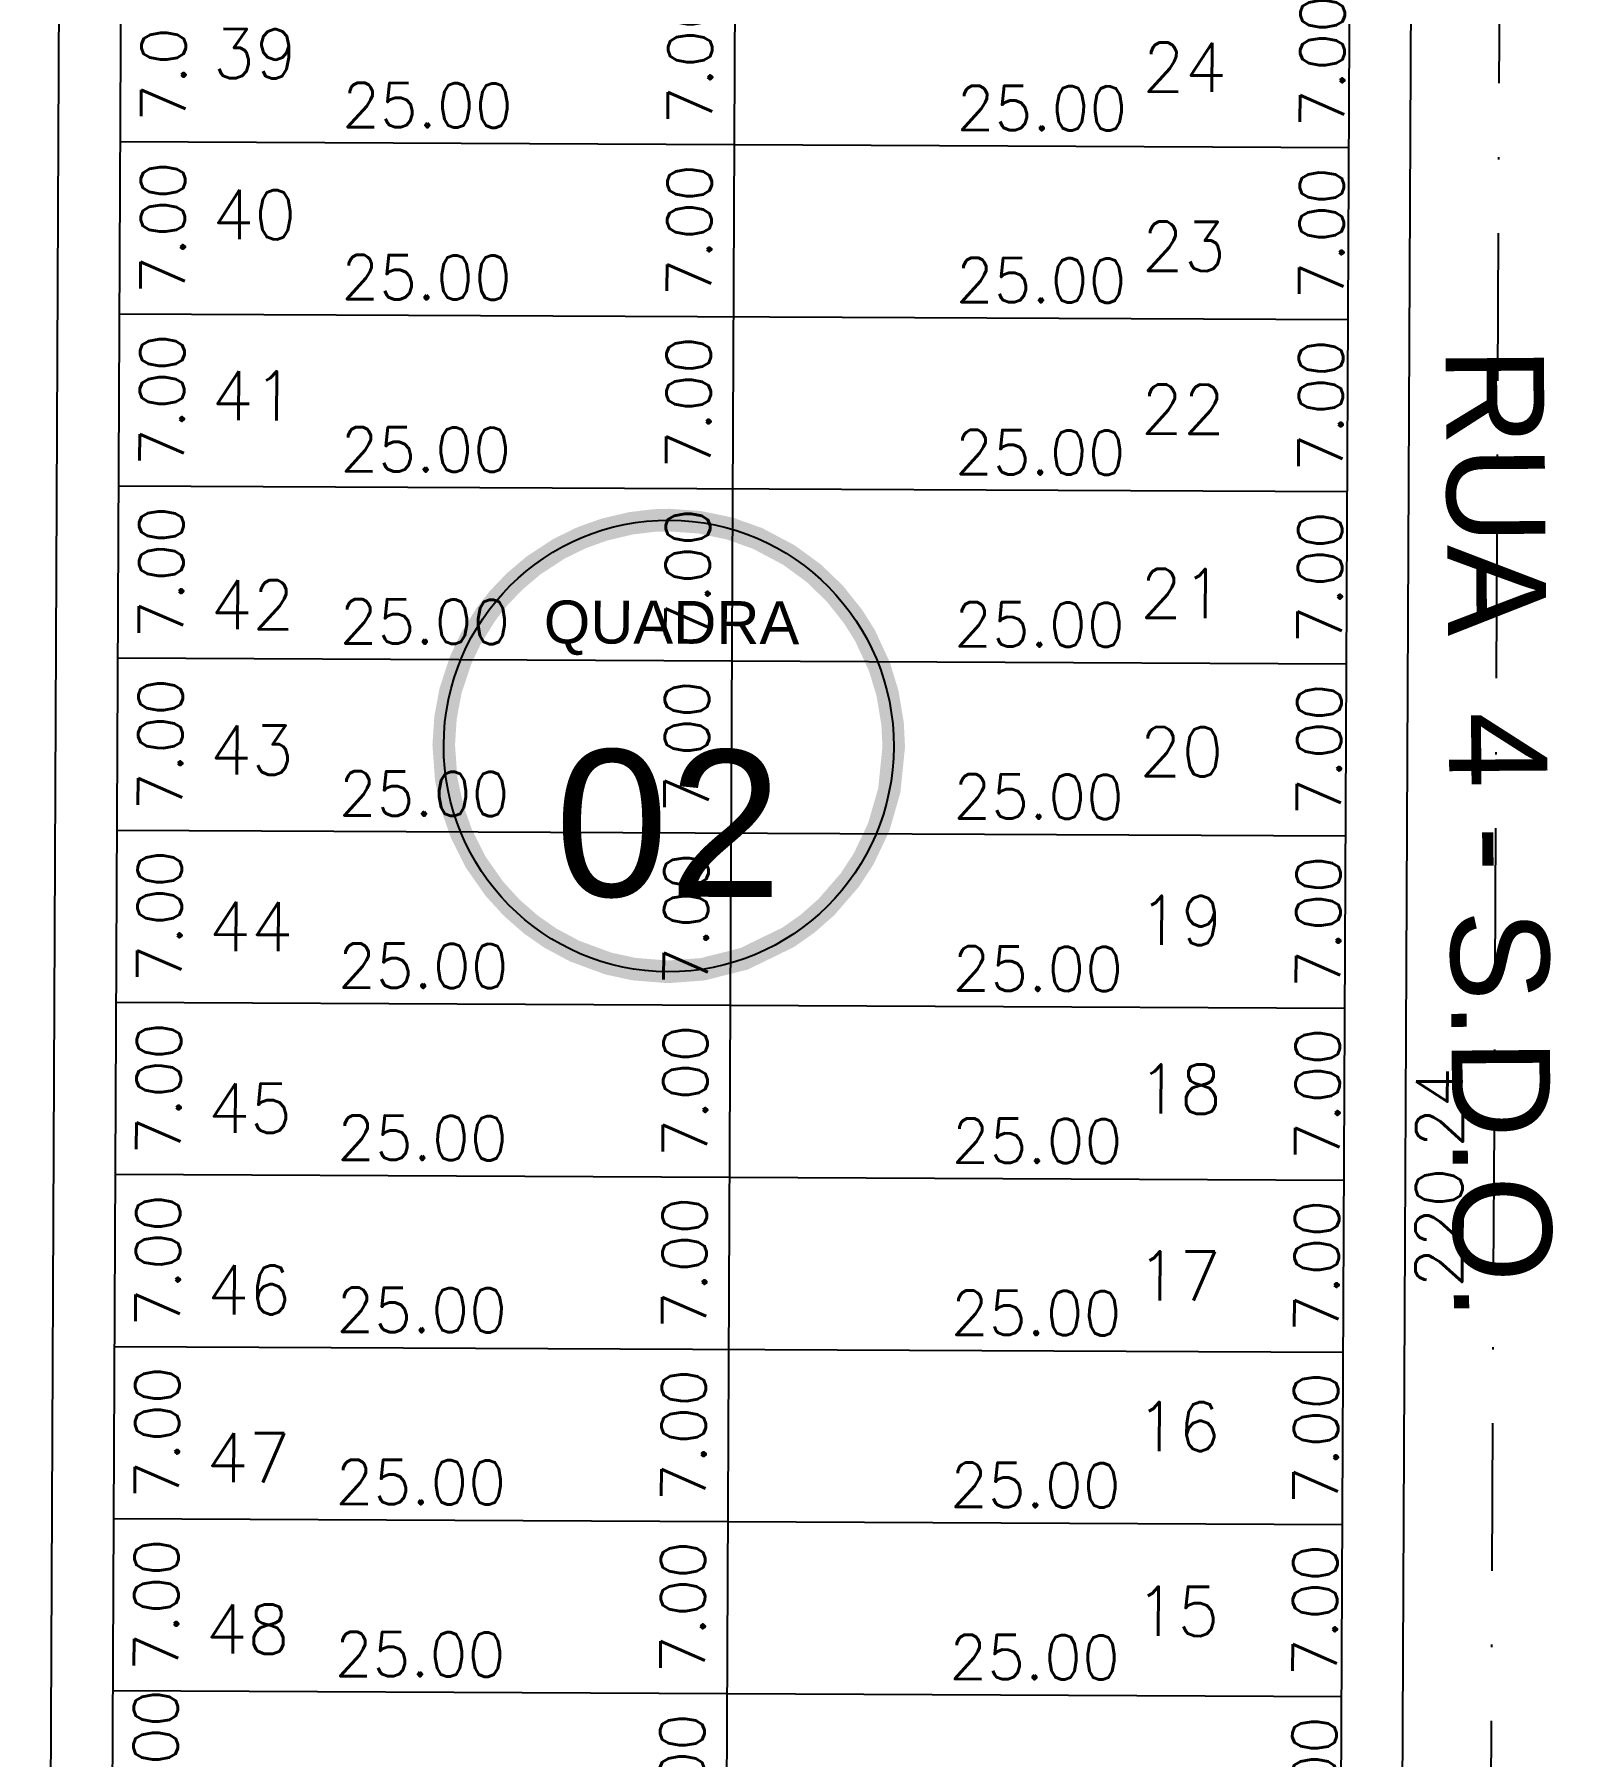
# Model space of a CAD drawing. Header units: millimetres. Extents: x -4430026 to 4783824, y 584 to 9593110.
# Drawn here: x 1753.4 to 1815.9, y 1810.6 to 1880.7 of the extents above; entities that cross this region are included whole.
import ezdxf
from ezdxf.enums import TextEntityAlignment as Align

# ---------------------------------------------------------------- set-up
doc = ezdxf.new("R2010")
doc.units = ezdxf.units.MM
doc.linetypes.add('DASHDOT', pattern=[1, 0.5, -0.25, 0, -0.25])
doc.linetypes.add('HIDDEN2', pattern=[0.1875, 0.125, -0.0625])
for name, color, linetype in [('Calçada', 1, 'Continuous'), ('Cota', 8, 'Continuous'), ('COTAS', 8, 'Continuous'), ('Lotes', 2, 'Continuous'), ('Nomes de Ruas', 3, 'Continuous'), ('Numero de lotes', 5, 'Continuous'), ('númeraçãoquadras', 4, 'Continuous'), ('Projeção', 8, 'HIDDEN2'), ('QUADRA', 4, 'Continuous')]:
    doc.layers.add(name, color=color, linetype=linetype)
doc.styles.add('arcad1', font='romans.shx')
doc.styles.add('ARIAL', font='arial.ttf', dxfattribs={"height": 0.25})
doc.styles.add('ROMANS', font='romans.shx')
doc.styles.add('STYLE1', font='sanss___.ttf')
doc.dimstyles.new('BOLA100', dxfattribs={"dimscale": 0, "dimtxt": 1.9, "dimasz": 0.18, "dimexe": 0.18, "dimexo": 0.063, "dimgap": 0, "dimtad": 1, "dimzin": 4, "dimdsep": 46, "dimtxsty": 'ROMANS', "dimcen": 0.09, "dimse1": 1, "dimse2": 1, "dimsd1": 1, "dimsd2": 1, "dimclrt": 256, "dimaunit": 1, "dimadec": 4, "dimazin": 0, "dimtfac": 1.2, "dimtix": 1, "dimtmove": 2, "dimatfit": 3, "dimfxl": 1, "dimtvp": 2, "dimtolj": 1, "dimtzin": 4, "dimarcsym": 0})
doc.dimstyles.get("Standard").update_dxf_attribs({"dimtxt": 0.18, "dimasz": 0.18, "dimexe": 0.18, "dimexo": 0.0625, "dimgap": 0.09, "dimtad": 0, "dimtih": 1, "dimtoh": 1, "dimdec": 4, "dimzin": 0, "dimdsep": 46, "dimtxsty": 'Standard', "dimcen": 0.09, "dimadec": 0, "dimazin": 0, "dimtfac": 1, "dimtdec": 4, "dimtofl": 0, "dimtmove": 0, "dimatfit": 3, "dimfxl": 1, "dimtolj": 1, "dimtzin": 0, "dimarcsym": 0})

# ---------------------------------------------------------------- blocks, each defined once
blk = doc.blocks.new('NUM_quadra')
at = {"color": 6, "const_width": 0.02}
blk.add_lwpolyline([(-0.0134, 0.1996), (-0.034, 0.1971), (-0.0579, 0.1914), (-0.0779, 0.1842), (-0.0981, 0.1743), (-0.1208, 0.1594), (-0.1377, 0.145), (-0.1521, 0.1299), (-0.1625, 0.1166), (-0.1764, 0.0942), (-0.1852, 0.0754), (-0.1941, 0.0483), (-0.1985, 0.0243), (-0.2, 0), (-0.1977, -0.0299), (-0.1921, -0.0556), (-0.1839, -0.0786), (-0.1713, -0.1033), (-0.1546, -0.1269), (-0.1389, -0.1439), (-0.1219, -0.1586), (-0.1046, -0.1705), (-0.0831, -0.1819), (-0.0531, -0.1928), (-0.0302, -0.1977), (0, -0.2), (0.0309, -0.1976), (0.0677, -0.1882), (0.1069, -0.169), (0.124, -0.1569), (0.1407, -0.1421), (0.1614, -0.1181), (0.1737, -0.0992), (0.187, -0.071), (0.1962, -0.0386), (0.2, 0), (0.1989, 0.0205), (0.1943, 0.0473), (0.1871, 0.0707), (0.1741, 0.0984), (0.1635, 0.1151), (0.1472, 0.1354), (0.1285, 0.1533), (0.1063, 0.1694), (0.0782, 0.1841), (0.0533, 0.1928), (0.0267, 0.1982), (0, 0.2)], close=True, dxfattribs=at)
blk.add_circle((0, 0), 0.2)
at = {"color": 3, "insert": (-0.1114, 0.1285), "char_height": 0.038, "width": 0.2663, "attachment_point": 1, "style": 'STYLE1'}
blk.add_mtext('\\fArial|b0|i0|c0|p34;QUADRA', dxfattribs=at)
at = {"color": 3, "style": 'STYLE1'}
blk.add_attdef('00', text='', height=0.13, dxfattribs=at).set_placement((0, -0.1335), align=Align.CENTER)
blk = doc.blocks.new('*D14435')
at = {"layer": 'DEFPOINTS', "color": 0}
for p in [(1756.914, 1883.3), (1756.881, 1876.3), (1762.241, 1876.275)]:
    blk.add_point(p, dxfattribs=at)
at = {"layer": 'Cota', "color": 41, "insert": (1758.657, 1879.792), "char_height": 1.8, "attachment_point": 5, "rotation": 89.72858, "style": 'ROMANS'}
blk.add_mtext('\\A1;7.00', dxfattribs=at)
blk = doc.blocks.new('*D14436')
at = {"layer": 'DEFPOINTS', "color": 0}
for p in [(1756.881, 1876.3), (1756.848, 1869.3), (1762.208, 1869.275)]:
    blk.add_point(p, dxfattribs=at)
at = {"layer": 'Cota', "color": 41, "insert": (1758.624, 1872.792), "char_height": 1.8, "attachment_point": 5, "rotation": 89.72858, "style": 'ROMANS'}
blk.add_mtext('\\A1;7.00', dxfattribs=at)
blk = doc.blocks.new('*D14437')
at = {"layer": 'DEFPOINTS', "color": 0}
for p in [(1756.848, 1869.3), (1756.815, 1862.3), (1762.174, 1862.275)]:
    blk.add_point(p, dxfattribs=at)
at = {"layer": 'Cota', "color": 41, "insert": (1758.591, 1865.792), "char_height": 1.8, "attachment_point": 5, "rotation": 89.72858, "style": 'ROMANS'}
blk.add_mtext('\\A1;7.00', dxfattribs=at)
blk = doc.blocks.new('*D14438')
at = {"layer": 'DEFPOINTS', "color": 0}
for p in [(1756.815, 1862.3), (1756.781, 1855.3), (1762.141, 1855.275)]:
    blk.add_point(p, dxfattribs=at)
at = {"layer": 'Cota', "color": 41, "insert": (1758.558, 1858.792), "char_height": 1.8, "attachment_point": 5, "rotation": 89.72858, "style": 'ROMANS'}
blk.add_mtext('\\A1;7.00', dxfattribs=at)
blk = doc.blocks.new('*D14439')
at = {"layer": 'DEFPOINTS', "color": 0}
for p in [(1756.781, 1855.3), (1756.748, 1848.3), (1762.108, 1848.275)]:
    blk.add_point(p, dxfattribs=at)
at = {"layer": 'Cota', "color": 41, "insert": (1758.525, 1851.792), "char_height": 1.8, "attachment_point": 5, "rotation": 89.72858, "style": 'ROMANS'}
blk.add_mtext('\\A1;7.00', dxfattribs=at)
blk = doc.blocks.new('*D14440')
at = {"layer": 'DEFPOINTS', "color": 0}
for p in [(1756.748, 1848.3), (1756.715, 1841.3), (1762.075, 1841.275)]:
    blk.add_point(p, dxfattribs=at)
at = {"layer": 'Cota', "color": 41, "insert": (1758.492, 1844.792), "char_height": 1.8, "attachment_point": 5, "rotation": 89.72858, "style": 'ROMANS'}
blk.add_mtext('\\A1;7.00', dxfattribs=at)
blk = doc.blocks.new('*D14441')
at = {"layer": 'DEFPOINTS', "color": 0}
for p in [(1756.715, 1841.3), (1756.682, 1834.3), (1762.042, 1834.275)]:
    blk.add_point(p, dxfattribs=at)
at = {"layer": 'Cota', "color": 41, "insert": (1758.458, 1837.792), "char_height": 1.8, "attachment_point": 5, "rotation": 89.72858, "style": 'ROMANS'}
blk.add_mtext('\\A1;7.00', dxfattribs=at)
blk = doc.blocks.new('*D14442')
at = {"layer": 'DEFPOINTS', "color": 0}
for p in [(1756.682, 1834.3), (1756.649, 1827.3), (1762.009, 1827.275)]:
    blk.add_point(p, dxfattribs=at)
at = {"layer": 'Cota', "color": 41, "insert": (1758.425, 1830.792), "char_height": 1.8, "attachment_point": 5, "rotation": 89.72858, "style": 'ROMANS'}
blk.add_mtext('\\A1;7.00', dxfattribs=at)
blk = doc.blocks.new('*D14443')
at = {"layer": 'DEFPOINTS', "color": 0}
for p in [(1756.649, 1827.3), (1756.616, 1820.301), (1761.975, 1820.275)]:
    blk.add_point(p, dxfattribs=at)
at = {"layer": 'Cota', "color": 41, "insert": (1758.392, 1823.792), "char_height": 1.8, "attachment_point": 5, "rotation": 89.72858, "style": 'ROMANS'}
blk.add_mtext('\\A1;7.00', dxfattribs=at)
blk = doc.blocks.new('*D14444')
at = {"layer": 'DEFPOINTS', "color": 0}
for p in [(1756.616, 1820.301), (1756.582, 1813.301), (1761.942, 1813.275)]:
    blk.add_point(p, dxfattribs=at)
at = {"layer": 'Cota', "color": 41, "insert": (1758.359, 1816.792), "char_height": 1.8, "attachment_point": 5, "rotation": 89.72858, "style": 'ROMANS'}
blk.add_mtext('\\A1;7.00', dxfattribs=at)
blk = doc.blocks.new('*D14445')
at = {"layer": 'DEFPOINTS', "color": 0}
for p in [(1756.587, 1814.164), (1756.553, 1807.164), (1761.913, 1807.139)]:
    blk.add_point(p, dxfattribs=at)
at = {"layer": 'Cota', "color": 41, "insert": (1758.33, 1810.656), "char_height": 1.8, "attachment_point": 5, "rotation": 89.72858, "style": 'ROMANS'}
blk.add_mtext('\\A1;7.00', dxfattribs=at)
blk = doc.blocks.new('*D14474')
at = {"layer": 'DEFPOINTS', "color": 0}
for p in [(1756.579, 1812.509), (1781.578, 1812.39), (1781.572, 1811.12)]:
    blk.add_point(p, dxfattribs=at)
at = {"layer": 'Cota', "color": 41, "insert": (1769.09, 1814.779), "char_height": 1.8, "attachment_point": 5, "rotation": 359.72858, "style": 'ROMANS'}
blk.add_mtext('\\A1;25.00', dxfattribs=at)
blk = doc.blocks.new('*D14475')
at = {"layer": 'DEFPOINTS', "color": 0}
for p in [(1781.578, 1812.39), (1806.578, 1812.272), (1806.572, 1811.001)]:
    blk.add_point(p, dxfattribs=at)
at = {"layer": 'Cota', "color": 41, "insert": (1794.089, 1814.661), "char_height": 1.8, "attachment_point": 5, "rotation": 359.72858, "style": 'ROMANS'}
blk.add_mtext('\\A1;25.00', dxfattribs=at)
blk = doc.blocks.new('*D14476')
at = {"layer": 'DEFPOINTS', "color": 0}
for p in [(1756.612, 1819.508), (1781.612, 1819.39), (1781.606, 1818.12)]:
    blk.add_point(p, dxfattribs=at)
at = {"layer": 'Cota', "color": 41, "insert": (1769.123, 1821.779), "char_height": 1.8, "attachment_point": 5, "rotation": 359.72858, "style": 'ROMANS'}
blk.add_mtext('\\A1;25.00', dxfattribs=at)
blk = doc.blocks.new('*D14477')
at = {"layer": 'DEFPOINTS', "color": 0}
for p in [(1781.612, 1819.39), (1806.611, 1819.272), (1806.605, 1818.001)]:
    blk.add_point(p, dxfattribs=at)
at = {"layer": 'Cota', "color": 41, "insert": (1794.122, 1821.66), "char_height": 1.8, "attachment_point": 5, "rotation": 359.72858, "style": 'ROMANS'}
blk.add_mtext('\\A1;25.00', dxfattribs=at)
blk = doc.blocks.new('*D14478')
at = {"layer": 'DEFPOINTS', "color": 0}
for p in [(1756.645, 1826.508), (1781.645, 1826.39), (1781.639, 1825.12)]:
    blk.add_point(p, dxfattribs=at)
at = {"layer": 'Cota', "color": 41, "insert": (1769.156, 1828.779), "char_height": 1.8, "attachment_point": 5, "rotation": 359.72858, "style": 'ROMANS'}
blk.add_mtext('\\A1;25.00', dxfattribs=at)
blk = doc.blocks.new('*D14479')
at = {"layer": 'DEFPOINTS', "color": 0}
for p in [(1781.645, 1826.39), (1806.644, 1826.272), (1806.638, 1825.001)]:
    blk.add_point(p, dxfattribs=at)
at = {"layer": 'Cota', "color": 41, "insert": (1794.156, 1828.66), "char_height": 1.8, "attachment_point": 5, "rotation": 359.72858, "style": 'ROMANS'}
blk.add_mtext('\\A1;25.00', dxfattribs=at)
blk = doc.blocks.new('*D14480')
at = {"layer": 'DEFPOINTS', "color": 0}
for p in [(1756.645, 1826.508), (1781.645, 1826.39), (1781.639, 1825.12)]:
    blk.add_point(p, dxfattribs=at)
at = {"layer": 'Cota', "color": 41, "insert": (1769.156, 1828.779), "char_height": 1.8, "attachment_point": 5, "rotation": 359.72858, "style": 'ROMANS'}
blk.add_mtext('\\A1;25.00', dxfattribs=at)
blk = doc.blocks.new('*D14481')
at = {"layer": 'DEFPOINTS', "color": 0}
for p in [(1781.645, 1826.39), (1806.644, 1826.272), (1806.638, 1825.001)]:
    blk.add_point(p, dxfattribs=at)
at = {"layer": 'Cota', "color": 41, "insert": (1794.156, 1828.66), "char_height": 1.8, "attachment_point": 5, "rotation": 359.72858, "style": 'ROMANS'}
blk.add_mtext('\\A1;25.00', dxfattribs=at)
blk = doc.blocks.new('*D14482')
at = {"layer": 'DEFPOINTS', "color": 0}
for p in [(1756.678, 1833.508), (1781.678, 1833.39), (1781.672, 1832.12)]:
    blk.add_point(p, dxfattribs=at)
at = {"layer": 'Cota', "color": 41, "insert": (1769.189, 1835.779), "char_height": 1.8, "attachment_point": 5, "rotation": 359.72858, "style": 'ROMANS'}
blk.add_mtext('\\A1;25.00', dxfattribs=at)
blk = doc.blocks.new('*D14483')
at = {"layer": 'DEFPOINTS', "color": 0}
for p in [(1781.678, 1833.39), (1806.678, 1833.271), (1806.672, 1832.001)]:
    blk.add_point(p, dxfattribs=at)
at = {"layer": 'Cota', "color": 41, "insert": (1794.189, 1835.66), "char_height": 1.8, "attachment_point": 5, "rotation": 359.72858, "style": 'ROMANS'}
blk.add_mtext('\\A1;25.00', dxfattribs=at)
blk = doc.blocks.new('*D14484')
at = {"layer": 'DEFPOINTS', "color": 0}
for p in [(1756.711, 1840.508), (1781.711, 1840.39), (1781.705, 1839.119)]:
    blk.add_point(p, dxfattribs=at)
at = {"layer": 'Cota', "color": 41, "insert": (1769.222, 1842.779), "char_height": 1.8, "attachment_point": 5, "rotation": 359.72858, "style": 'ROMANS'}
blk.add_mtext('\\A1;25.00', dxfattribs=at)
blk = doc.blocks.new('*D14485')
at = {"layer": 'DEFPOINTS', "color": 0}
for p in [(1781.711, 1840.39), (1806.711, 1840.271), (1806.705, 1839.001)]:
    blk.add_point(p, dxfattribs=at)
at = {"layer": 'Cota', "color": 41, "insert": (1794.222, 1842.66), "char_height": 1.8, "attachment_point": 5, "rotation": 359.72858, "style": 'ROMANS'}
blk.add_mtext('\\A1;25.00', dxfattribs=at)
blk = doc.blocks.new('*D14486')
at = {"layer": 'DEFPOINTS', "color": 0}
for p in [(1756.745, 1847.508), (1781.744, 1847.39), (1781.738, 1846.119)]:
    blk.add_point(p, dxfattribs=at)
at = {"layer": 'Cota', "color": 41, "insert": (1769.255, 1849.779), "char_height": 1.8, "attachment_point": 5, "rotation": 359.72858, "style": 'ROMANS'}
blk.add_mtext('\\A1;25.00', dxfattribs=at)
blk = doc.blocks.new('*D14487')
at = {"layer": 'DEFPOINTS', "color": 0}
for p in [(1781.744, 1847.39), (1806.744, 1847.271), (1806.738, 1846.001)]:
    blk.add_point(p, dxfattribs=at)
at = {"layer": 'Cota', "color": 41, "insert": (1794.255, 1849.66), "char_height": 1.8, "attachment_point": 5, "rotation": 359.72858, "style": 'ROMANS'}
blk.add_mtext('\\A1;25.00', dxfattribs=at)
blk = doc.blocks.new('*D14488')
at = {"layer": 'DEFPOINTS', "color": 0}
for p in [(1756.778, 1854.508), (1781.777, 1854.39), (1781.771, 1853.119)]:
    blk.add_point(p, dxfattribs=at)
at = {"layer": 'Cota', "color": 41, "insert": (1769.289, 1856.778), "char_height": 1.8, "attachment_point": 5, "rotation": 359.72858, "style": 'ROMANS'}
blk.add_mtext('\\A1;25.00', dxfattribs=at)
blk = doc.blocks.new('*D14489')
at = {"layer": 'DEFPOINTS', "color": 0}
for p in [(1781.777, 1854.39), (1806.777, 1854.271), (1806.771, 1853.001)]:
    blk.add_point(p, dxfattribs=at)
at = {"layer": 'Cota', "color": 41, "insert": (1794.288, 1856.66), "char_height": 1.8, "attachment_point": 5, "rotation": 359.72858, "style": 'ROMANS'}
blk.add_mtext('\\A1;25.00', dxfattribs=at)
blk = doc.blocks.new('*D14490')
at = {"layer": 'DEFPOINTS', "color": 0}
for p in [(1756.811, 1861.508), (1781.811, 1861.39), (1781.805, 1860.119)]:
    blk.add_point(p, dxfattribs=at)
at = {"layer": 'Cota', "color": 41, "insert": (1769.322, 1863.778), "char_height": 1.8, "attachment_point": 5, "rotation": 359.72858, "style": 'ROMANS'}
blk.add_mtext('\\A1;25.00', dxfattribs=at)
blk = doc.blocks.new('*D14491')
at = {"layer": 'DEFPOINTS', "color": 0}
for p in [(1781.811, 1861.39), (1806.81, 1861.271), (1806.804, 1860.001)]:
    blk.add_point(p, dxfattribs=at)
at = {"layer": 'Cota', "color": 41, "insert": (1794.321, 1863.66), "char_height": 1.8, "attachment_point": 5, "rotation": 359.72858, "style": 'ROMANS'}
blk.add_mtext('\\A1;25.00', dxfattribs=at)
blk = doc.blocks.new('*D14492')
at = {"layer": 'DEFPOINTS', "color": 0}
for p in [(1756.844, 1868.508), (1781.844, 1868.39), (1781.838, 1867.119)]:
    blk.add_point(p, dxfattribs=at)
at = {"layer": 'Cota', "color": 41, "insert": (1769.355, 1870.778), "char_height": 1.8, "attachment_point": 5, "rotation": 359.72858, "style": 'ROMANS'}
blk.add_mtext('\\A1;25.00', dxfattribs=at)
blk = doc.blocks.new('*D14493')
at = {"layer": 'DEFPOINTS', "color": 0}
for p in [(1781.844, 1868.39), (1806.843, 1868.271), (1806.837, 1867.001)]:
    blk.add_point(p, dxfattribs=at)
at = {"layer": 'Cota', "color": 41, "insert": (1794.355, 1870.66), "char_height": 1.8, "attachment_point": 5, "rotation": 359.72858, "style": 'ROMANS'}
blk.add_mtext('\\A1;25.00', dxfattribs=at)
blk = doc.blocks.new('*D14494')
at = {"layer": 'DEFPOINTS', "color": 0}
for p in [(1756.877, 1875.508), (1781.877, 1875.389), (1781.871, 1874.119)]:
    blk.add_point(p, dxfattribs=at)
at = {"layer": 'Cota', "color": 41, "insert": (1769.388, 1877.778), "char_height": 1.8, "attachment_point": 5, "rotation": 359.72858, "style": 'ROMANS'}
blk.add_mtext('\\A1;25.00', dxfattribs=at)
blk = doc.blocks.new('*D14495')
at = {"layer": 'DEFPOINTS', "color": 0}
for p in [(1781.877, 1875.389), (1806.877, 1875.271), (1806.871, 1874.001)]:
    blk.add_point(p, dxfattribs=at)
at = {"layer": 'Cota', "color": 41, "insert": (1794.388, 1877.66), "char_height": 1.8, "attachment_point": 5, "rotation": 359.72858, "style": 'ROMANS'}
blk.add_mtext('\\A1;25.00', dxfattribs=at)
blk = doc.blocks.new('*D14510')
at = {"layer": 'DEFPOINTS', "color": 0}
for p in [(1806.913, 1883.063), (1806.88, 1876.063), (1809.38, 1876.051)]:
    blk.add_point(p, dxfattribs=at)
at = {"layer": 'Cota', "color": 41, "insert": (1805.797, 1879.568), "char_height": 1.8, "attachment_point": 5, "rotation": 89.72858, "style": 'ROMANS'}
blk.add_mtext('\\A1;7.00', dxfattribs=at)
blk = doc.blocks.new('*D14511')
at = {"layer": 'DEFPOINTS', "color": 0}
for p in [(1806.88, 1876.063), (1806.847, 1869.063), (1809.347, 1869.051)]:
    blk.add_point(p, dxfattribs=at)
at = {"layer": 'Cota', "color": 41, "insert": (1805.764, 1872.568), "char_height": 1.8, "attachment_point": 5, "rotation": 89.72858, "style": 'ROMANS'}
blk.add_mtext('\\A1;7.00', dxfattribs=at)
blk = doc.blocks.new('*D14512')
at = {"layer": 'DEFPOINTS', "color": 0}
for p in [(1806.847, 1869.063), (1806.814, 1862.063), (1809.314, 1862.051)]:
    blk.add_point(p, dxfattribs=at)
at = {"layer": 'Cota', "color": 41, "insert": (1805.731, 1865.568), "char_height": 1.8, "attachment_point": 5, "rotation": 89.72858, "style": 'ROMANS'}
blk.add_mtext('\\A1;7.00', dxfattribs=at)
blk = doc.blocks.new('*D14513')
at = {"layer": 'DEFPOINTS', "color": 0}
for p in [(1806.814, 1862.063), (1806.781, 1855.063), (1809.281, 1855.051)]:
    blk.add_point(p, dxfattribs=at)
at = {"layer": 'Cota', "color": 41, "insert": (1805.697, 1858.568), "char_height": 1.8, "attachment_point": 5, "rotation": 89.72858, "style": 'ROMANS'}
blk.add_mtext('\\A1;7.00', dxfattribs=at)
blk = doc.blocks.new('*D14514')
at = {"layer": 'DEFPOINTS', "color": 0}
for p in [(1806.781, 1855.063), (1806.748, 1848.063), (1809.248, 1848.052)]:
    blk.add_point(p, dxfattribs=at)
at = {"layer": 'Cota', "color": 41, "insert": (1805.664, 1851.569), "char_height": 1.8, "attachment_point": 5, "rotation": 89.72858, "style": 'ROMANS'}
blk.add_mtext('\\A1;7.00', dxfattribs=at)
blk = doc.blocks.new('*D14515')
at = {"layer": 'DEFPOINTS', "color": 0}
for p in [(1806.748, 1848.063), (1806.715, 1841.063), (1809.215, 1841.052)]:
    blk.add_point(p, dxfattribs=at)
at = {"layer": 'Cota', "color": 41, "insert": (1805.631, 1844.569), "char_height": 1.8, "attachment_point": 5, "rotation": 89.72858, "style": 'ROMANS'}
blk.add_mtext('\\A1;7.00', dxfattribs=at)
blk = doc.blocks.new('*D14516')
at = {"layer": 'DEFPOINTS', "color": 0}
for p in [(1806.715, 1841.063), (1806.681, 1834.064), (1809.181, 1834.052)]:
    blk.add_point(p, dxfattribs=at)
at = {"layer": 'Cota', "color": 41, "insert": (1805.598, 1837.569), "char_height": 1.8, "attachment_point": 5, "rotation": 89.72858, "style": 'ROMANS'}
blk.add_mtext('\\A1;7.00', dxfattribs=at)
blk = doc.blocks.new('*D14517')
at = {"layer": 'DEFPOINTS', "color": 0}
for p in [(1806.681, 1834.064), (1806.648, 1827.064), (1809.148, 1827.052)]:
    blk.add_point(p, dxfattribs=at)
at = {"layer": 'Cota', "color": 41, "insert": (1805.565, 1830.569), "char_height": 1.8, "attachment_point": 5, "rotation": 89.72858, "style": 'ROMANS'}
blk.add_mtext('\\A1;7.00', dxfattribs=at)
blk = doc.blocks.new('*D14518')
at = {"layer": 'DEFPOINTS', "color": 0}
for p in [(1806.648, 1827.064), (1806.615, 1820.064), (1809.115, 1820.052)]:
    blk.add_point(p, dxfattribs=at)
at = {"layer": 'Cota', "color": 41, "insert": (1805.532, 1823.569), "char_height": 1.8, "attachment_point": 5, "rotation": 89.72858, "style": 'ROMANS'}
blk.add_mtext('\\A1;7.00', dxfattribs=at)
blk = doc.blocks.new('*D14519')
at = {"layer": 'DEFPOINTS', "color": 0}
for p in [(1806.615, 1820.064), (1806.582, 1813.064), (1809.082, 1813.052)]:
    blk.add_point(p, dxfattribs=at)
at = {"layer": 'Cota', "color": 41, "insert": (1805.498, 1816.569), "char_height": 1.8, "attachment_point": 5, "rotation": 89.72858, "style": 'ROMANS'}
blk.add_mtext('\\A1;7.00', dxfattribs=at)
blk = doc.blocks.new('*D14520')
at = {"layer": 'DEFPOINTS', "color": 0}
for p in [(1806.582, 1813.064), (1806.549, 1806.064), (1809.049, 1806.052)]:
    blk.add_point(p, dxfattribs=at)
at = {"layer": 'Cota', "color": 41, "insert": (1805.465, 1809.569), "char_height": 1.8, "attachment_point": 5, "rotation": 89.72858, "style": 'ROMANS'}
blk.add_mtext('\\A1;7.00', dxfattribs=at)
blk = doc.blocks.new('*D14531')
at = {"layer": 'DEFPOINTS', "color": 0}
for p in [(1781.582, 1813.182), (1783.362, 1813.174), (1781.549, 1806.182)]:
    blk.add_point(p, dxfattribs=at)
at = {"layer": 'Cota', "color": 41, "insert": (1779.746, 1809.691), "char_height": 1.8, "attachment_point": 5, "rotation": 89.72858, "style": 'ROMANS'}
blk.add_mtext('\\A1;7.00', dxfattribs=at)
blk = doc.blocks.new('*D14532')
at = {"layer": 'DEFPOINTS', "color": 0}
for p in [(1781.615, 1820.182), (1783.395, 1820.174), (1781.582, 1813.182)]:
    blk.add_point(p, dxfattribs=at)
at = {"layer": 'Cota', "color": 41, "insert": (1779.779, 1816.691), "char_height": 1.8, "attachment_point": 5, "rotation": 89.72858, "style": 'ROMANS'}
blk.add_mtext('\\A1;7.00', dxfattribs=at)
blk = doc.blocks.new('*D14533')
at = {"layer": 'DEFPOINTS', "color": 0}
for p in [(1781.648, 1827.182), (1783.428, 1827.174), (1781.615, 1820.182)]:
    blk.add_point(p, dxfattribs=at)
at = {"layer": 'Cota', "color": 41, "insert": (1779.812, 1823.691), "char_height": 1.8, "attachment_point": 5, "rotation": 89.72858, "style": 'ROMANS'}
blk.add_mtext('\\A1;7.00', dxfattribs=at)
blk = doc.blocks.new('*D14534')
at = {"layer": 'DEFPOINTS', "color": 0}
for p in [(1781.682, 1834.182), (1783.462, 1834.174), (1781.648, 1827.182)]:
    blk.add_point(p, dxfattribs=at)
at = {"layer": 'Cota', "color": 41, "insert": (1779.845, 1830.691), "char_height": 1.8, "attachment_point": 5, "rotation": 89.72858, "style": 'ROMANS'}
blk.add_mtext('\\A1;7.00', dxfattribs=at)
blk = doc.blocks.new('*D14535')
at = {"layer": 'DEFPOINTS', "color": 0}
for p in [(1781.715, 1841.182), (1783.495, 1841.173), (1781.682, 1834.182)]:
    blk.add_point(p, dxfattribs=at)
at = {"layer": 'Cota', "color": 41, "insert": (1779.878, 1837.691), "char_height": 1.8, "attachment_point": 5, "rotation": 89.72858, "style": 'ROMANS'}
blk.add_mtext('\\A1;7.00', dxfattribs=at)
blk = doc.blocks.new('*D14536')
at = {"layer": 'DEFPOINTS', "color": 0}
for p in [(1781.748, 1848.182), (1783.528, 1848.173), (1781.715, 1841.182)]:
    blk.add_point(p, dxfattribs=at)
at = {"layer": 'Cota', "color": 41, "insert": (1779.911, 1844.69), "char_height": 1.8, "attachment_point": 5, "rotation": 89.72858, "style": 'ROMANS'}
blk.add_mtext('\\A1;7.00', dxfattribs=at)
blk = doc.blocks.new('*D14537')
at = {"layer": 'DEFPOINTS', "color": 0}
for p in [(1781.781, 1855.182), (1783.561, 1855.173), (1781.748, 1848.182)]:
    blk.add_point(p, dxfattribs=at)
at = {"layer": 'Cota', "color": 41, "insert": (1779.944, 1851.69), "char_height": 1.8, "attachment_point": 5, "rotation": 89.72858, "style": 'ROMANS'}
blk.add_mtext('\\A1;7.00', dxfattribs=at)
blk = doc.blocks.new('*D14538')
at = {"layer": 'DEFPOINTS', "color": 0}
for p in [(1781.814, 1862.182), (1783.594, 1862.173), (1781.781, 1855.182)]:
    blk.add_point(p, dxfattribs=at)
at = {"layer": 'Cota', "color": 41, "insert": (1779.978, 1858.69), "char_height": 1.8, "attachment_point": 5, "rotation": 89.72858, "style": 'ROMANS'}
blk.add_mtext('\\A1;7.00', dxfattribs=at)
blk = doc.blocks.new('*D14539')
at = {"layer": 'DEFPOINTS', "color": 0}
for p in [(1781.847, 1869.182), (1783.627, 1869.173), (1781.814, 1862.182)]:
    blk.add_point(p, dxfattribs=at)
at = {"layer": 'Cota', "color": 41, "insert": (1780.011, 1865.69), "char_height": 1.8, "attachment_point": 5, "rotation": 89.72858, "style": 'ROMANS'}
blk.add_mtext('\\A1;7.00', dxfattribs=at)
blk = doc.blocks.new('*D14540')
at = {"layer": 'DEFPOINTS', "color": 0}
for p in [(1781.881, 1876.181), (1783.661, 1876.173), (1781.847, 1869.182)]:
    blk.add_point(p, dxfattribs=at)
at = {"layer": 'Cota', "color": 41, "insert": (1780.044, 1872.69), "char_height": 1.8, "attachment_point": 5, "rotation": 89.72858, "style": 'ROMANS'}
blk.add_mtext('\\A1;7.00', dxfattribs=at)
blk = doc.blocks.new('*D14541')
at = {"layer": 'DEFPOINTS', "color": 0}
for p in [(1781.914, 1883.181), (1783.694, 1883.173), (1781.881, 1876.181)]:
    blk.add_point(p, dxfattribs=at)
at = {"layer": 'Cota', "color": 41, "insert": (1780.077, 1879.69), "char_height": 1.8, "attachment_point": 5, "rotation": 89.72858, "style": 'ROMANS'}
blk.add_mtext('\\A1;7.00', dxfattribs=at)
blk = doc.blocks.new('*D14073')
at = {"layer": 'DEFPOINTS', "color": 0, "linetype": 'ByBlock'}
for p in [(1813.304, 1944.271), (1812.26, 1724.038), (1815.86, 1724.021)]:
    blk.add_point(p, dxfattribs=at)
at = {"layer": 'COTAS', "linetype": 'ByBlock', "insert": (1810.548, 1834.165), "char_height": 1.9, "attachment_point": 5, "rotation": 89.72858, "style": 'ROMANS'}
blk.add_mtext('\\A1;220.24', dxfattribs=at)
blk = doc.blocks.new('*D14349')
at = {"layer": 'DEFPOINTS', "color": 0, "linetype": 'ByBlock'}
for p in [(1959.911, 1843.363, 297.901), (1960.03, 1841.227), (1534.796, 1819.603)]:
    blk.add_point(p, dxfattribs=at)
at = {"layer": 'COTAS', "linetype": 'ByBlock', "insert": (1573.92, 1823.277), "char_height": 1.9, "attachment_point": 5, "rotation": 3.19891, "style": 'ROMANS'}
blk.add_mtext('\\A1;R425.55', dxfattribs=at)
blk = doc.blocks.new('*D14352')
at = {"layer": 'DEFPOINTS', "color": 0, "linetype": 'ByBlock'}
for p in [(1673.107, 1937.429), (1919.368, 1867.265), (1917.581, 1860.992)]:
    blk.add_point(p, dxfattribs=at)
at = {"layer": 'COTAS', "linetype": 'ByBlock', "insert": (1690.559, 1929.905), "char_height": 1.9, "attachment_point": 5, "rotation": 344.09698, "style": 'ROMANS'}
blk.add_mtext('\\A1;R256.05', dxfattribs=at)
blk = doc.blocks.new('*D8603')
at = {"layer": 'DEFPOINTS', "color": 0, "linetype": 'ByBlock'}
for p in [(1813.304, 1944.271), (1812.26, 1724.038), (1815.86, 1724.021)]:
    blk.add_point(p, dxfattribs=at)
at = {"layer": 'COTAS', "linetype": 'ByBlock', "insert": (1810.548, 1834.165), "char_height": 1.9, "attachment_point": 5, "rotation": 89.72858, "style": 'ROMANS'}
blk.add_mtext('\\A1;220.24', dxfattribs=at)

msp = doc.modelspace()

# ---------------------------------------------------------------- linework, layer by layer
at = {"layer": 'Calçada'}
for p, q in [((1808.726, 1738.005, 2.439), (1809.657, 1934.468, 2.439)), ((1753.727, 1738.265, 2.439), (1754.653, 1933.753, 2.439))]:
    msp.add_line(p, q, dxfattribs=at)
at = {"layer": 'Lotes'}
for p, q in [((1781.21, 1734.635, 2.439), (1782.172, 1937.611, 2.439)), ((1756.881, 1876.3, 2.439), (1806.88, 1876.063, 2.439)), ((1756.848, 1869.3, 2.439), (1806.847, 1869.063, 2.439)), ((1756.815, 1862.3, 2.439), (1806.814, 1862.063, 2.439)), ((1756.781, 1855.3, 2.439), (1806.781, 1855.063, 2.439)), ((1756.748, 1848.3, 2.439), (1806.748, 1848.063, 2.439)), ((1756.715, 1841.3, 2.439), (1806.715, 1841.063, 2.439)), ((1756.682, 1834.3, 2.439), (1806.681, 1834.064, 2.439)), ((1756.649, 1827.3, 2.439), (1806.648, 1827.064, 2.439)), ((1756.616, 1820.301, 2.439), (1806.615, 1820.064, 2.439)), ((1756.582, 1813.301, 2.439), (1806.582, 1813.064, 2.439))]:
    msp.add_line(p, q, dxfattribs=at)
at = {"layer": 'Projeção', "linetype": 'DASHDOT', "ltscale": 12}
msp.add_line((1811.216, 1503.577, 2.439), (1813.304, 1944.271, 2.439), dxfattribs=at)
at = {"layer": 'QUADRA', "elevation": 2.439}
msp.add_lwpolyline([(1756.21, 1734.754), (1806.21, 1734.517), (1807.174, 1938.06), (1757.169, 1937.163), (1756.21, 1734.754)], close=True, dxfattribs=at)

# ---------------------------------------------------------------- block references
at = {"layer": 'númeraçãoquadras', "linetype": 'ByBlock', "extrusion": (0.084423, -0.000343131, 0.99643)}
ref = msp.add_blockref('NUM_quadra', (1858.936, -1765.134, 152.001), dxfattribs=dict(at, xscale=45.93175888062505, yscale=45.93175888063583, zscale=45.9317585301845, rotation=270.0385460290153))
ref.add_attrib('00', '02', dxfattribs={"layer": '0', "color": 3, "extrusion": (0.084423, -0.000343131, 0.99643), "height": 5.9711, "rotation": 270.03855, "style": 'STYLE1'}).set_placement((1852.806, -1765.138, 152.001), align=Align.CENTER)

# ---------------------------------------------------------------- texts
at = {"layer": 'Nomes de Ruas', "extrusion": (0.01877, 0.084586, 0.996239), "style": 'ARIAL'}
msp.add_text('RUA  4 - S.D.O.', height=4, rotation=102.96746, dxfattribs=at).set_placement((-1363.143, -2207.317, 194.42))
at = {"layer": 'Numero de lotes', "style": 'arcad1'}
for s, p in [('39', (1762.374, 1879.874, 2.439)), ('24', (1800.196, 1879.324, 2.439)), ('40', (1762.343, 1873.329, 2.439)), ('23', (1800.161, 1872.041, 2.439)), ('41', (1762.309, 1865.963, 2.439)), ('22', (1800.13, 1865.419, 2.439)), ('21', (1800.094, 1857.925, 2.439)), ('42', (1762.268, 1857.466, 2.439)), ('43', (1762.24, 1851.555, 2.439)), ('20', (1800.064, 1851.487, 2.439)), ('19', (1800.031, 1844.626, 2.439)), ('44', (1762.206, 1844.377, 2.439)), ('18', (1799.999, 1837.765, 2.439)), ('45', (1762.171, 1836.989, 2.439)), ('17', (1799.963, 1830.165, 2.439)), ('46', (1762.136, 1829.6, 2.439)), ('16', (1799.934, 1824.042, 2.439)), ('47', (1762.104, 1822.773, 2.439)), ('15', (1799.898, 1816.526, 2.439)), ('48', (1762.071, 1815.807, 2.439))]:
    msp.add_text(s, height=2, rotation=359.72858, dxfattribs=at).set_placement(p, align=Align.MIDDLE_CENTER)

# ---------------------------------------------------------------- dimensions: what is measured, and where the dimension line sits
at = {"layer": 'Cota'}
for base, p1, p2, angle, picture, middle in [((1762.241, 1876.275, 2.439), (1756.914, 1883.3, 2.439), (1756.881, 1876.3, 2.439), 89.72858, '*D14435', (1758.657, 1879.792, 2.439)), ((1783.694, 1883.173, 2.439), (1781.881, 1876.181, 2.439), (1781.914, 1883.181, 2.439), 269.72858, '*D14541', (1780.077, 1879.69, 2.439)), ((1809.38, 1876.051, 2.439), (1806.913, 1883.063, 2.439), (1806.88, 1876.063, 2.439), 89.72858, '*D14510', (1805.797, 1879.568, 2.439)), ((1806.871, 1874.001, 2.439), (1781.877, 1875.389, 2.439), (1806.877, 1875.271, 2.439), 179.72858, '*D14495', (1794.388, 1877.66, 2.439)), ((1762.208, 1869.275, 2.439), (1756.881, 1876.3, 2.439), (1756.848, 1869.3, 2.439), 89.72858, '*D14436', (1758.624, 1872.792, 2.439)), ((1783.661, 1876.173, 2.439), (1781.847, 1869.182, 2.439), (1781.881, 1876.181, 2.439), 269.72858, '*D14540', (1780.044, 1872.69, 2.439)), ((1809.347, 1869.051, 2.439), (1806.88, 1876.063, 2.439), (1806.847, 1869.063, 2.439), 89.72858, '*D14511', (1805.764, 1872.568, 2.439)), ((1806.837, 1867.001, 2.439), (1781.844, 1868.39, 2.439), (1806.843, 1868.271, 2.439), 179.72858, '*D14493', (1794.355, 1870.66, 2.439)), ((1762.174, 1862.275, 2.439), (1756.848, 1869.3, 2.439), (1756.815, 1862.3, 2.439), 89.72858, '*D14437', (1758.591, 1865.792, 2.439)), ((1783.627, 1869.173, 2.439), (1781.814, 1862.182, 2.439), (1781.847, 1869.182, 2.439), 269.72858, '*D14539', (1780.011, 1865.69, 2.439)), ((1809.314, 1862.051, 2.439), (1806.847, 1869.063, 2.439), (1806.814, 1862.063, 2.439), 89.72858, '*D14512', (1805.731, 1865.568, 2.439)), ((1806.804, 1860.001, 2.439), (1781.811, 1861.39, 2.439), (1806.81, 1861.271, 2.439), 179.72858, '*D14491', (1794.321, 1863.66, 2.439)), ((1762.141, 1855.275, 2.439), (1756.815, 1862.3, 2.439), (1756.781, 1855.3, 2.439), 89.72858, '*D14438', (1758.558, 1858.792, 2.439)), ((1783.594, 1862.173, 2.439), (1781.781, 1855.182, 2.439), (1781.814, 1862.182, 2.439), 269.72858, '*D14538', (1779.978, 1858.69, 2.439)), ((1809.281, 1855.051, 2.439), (1806.814, 1862.063, 2.439), (1806.781, 1855.063, 2.439), 89.72858, '*D14513', (1805.697, 1858.568, 2.439)), ((1806.771, 1853.001, 2.439), (1781.777, 1854.39, 2.439), (1806.777, 1854.271, 2.439), 179.72858, '*D14489', (1794.288, 1856.66, 2.439)), ((1762.108, 1848.275, 2.439), (1756.781, 1855.3, 2.439), (1756.748, 1848.3, 2.439), 89.72858, '*D14439', (1758.525, 1851.792, 2.439)), ((1783.561, 1855.173, 2.439), (1781.748, 1848.182, 2.439), (1781.781, 1855.182, 2.439), 269.72858, '*D14537', (1779.944, 1851.69, 2.439)), ((1809.248, 1848.052, 2.439), (1806.781, 1855.063, 2.439), (1806.748, 1848.063, 2.439), 89.72858, '*D14514', (1805.664, 1851.569, 2.439)), ((1806.738, 1846.001, 2.439), (1781.744, 1847.39, 2.439), (1806.744, 1847.271, 2.439), 179.72858, '*D14487', (1794.255, 1849.66, 2.439)), ((1762.075, 1841.275, 2.439), (1756.748, 1848.3, 2.439), (1756.715, 1841.3, 2.439), 89.72858, '*D14440', (1758.492, 1844.792, 2.439)), ((1783.528, 1848.173, 2.439), (1781.715, 1841.182, 2.439), (1781.748, 1848.182, 2.439), 269.72858, '*D14536', (1779.911, 1844.69, 2.439)), ((1809.215, 1841.052, 2.439), (1806.748, 1848.063, 2.439), (1806.715, 1841.063, 2.439), 89.72858, '*D14515', (1805.631, 1844.569, 2.439)), ((1806.705, 1839.001, 2.439), (1781.711, 1840.39, 2.439), (1806.711, 1840.271, 2.439), 179.72858, '*D14485', (1794.222, 1842.66, 2.439)), ((1762.042, 1834.275, 2.439), (1756.715, 1841.3, 2.439), (1756.682, 1834.3, 2.439), 89.72858, '*D14441', (1758.458, 1837.792, 2.439)), ((1783.495, 1841.173, 2.439), (1781.682, 1834.182, 2.439), (1781.715, 1841.182, 2.439), 269.72858, '*D14535', (1779.878, 1837.691, 2.439)), ((1809.181, 1834.052, 2.439), (1806.715, 1841.063, 2.439), (1806.681, 1834.064, 2.439), 89.72858, '*D14516', (1805.598, 1837.569, 2.439)), ((1806.672, 1832.001, 2.439), (1781.678, 1833.39, 2.439), (1806.678, 1833.271, 2.439), 179.72858, '*D14483', (1794.189, 1835.66, 2.439)), ((1762.009, 1827.275, 2.439), (1756.682, 1834.3, 2.439), (1756.649, 1827.3, 2.439), 89.72858, '*D14442', (1758.425, 1830.792, 2.439)), ((1783.462, 1834.174, 2.439), (1781.648, 1827.182, 2.439), (1781.682, 1834.182, 2.439), 269.72858, '*D14534', (1779.845, 1830.691, 2.439)), ((1809.148, 1827.052, 2.439), (1806.681, 1834.064, 2.439), (1806.648, 1827.064, 2.439), 89.72858, '*D14517', (1805.565, 1830.569, 2.439)), ((1806.638, 1825.001, 2.439), (1781.645, 1826.39, 2.439), (1806.644, 1826.272, 2.439), 179.72858, '*D14479', (1794.156, 1828.66, 2.439)), ((1806.638, 1825.001, 2.439), (1781.645, 1826.39, 2.439), (1806.644, 1826.272, 2.439), 179.72858, '*D14481', (1794.156, 1828.66, 2.439)), ((1761.975, 1820.275, 2.439), (1756.649, 1827.3, 2.439), (1756.616, 1820.301, 2.439), 89.72858, '*D14443', (1758.392, 1823.792, 2.439)), ((1783.428, 1827.174, 2.439), (1781.615, 1820.182, 2.439), (1781.648, 1827.182, 2.439), 269.72858, '*D14533', (1779.812, 1823.691, 2.439)), ((1809.115, 1820.052, 2.439), (1806.648, 1827.064, 2.439), (1806.615, 1820.064, 2.439), 89.72858, '*D14518', (1805.532, 1823.569, 2.439)), ((1806.605, 1818.001, 2.439), (1781.612, 1819.39, 2.439), (1806.611, 1819.272, 2.439), 179.72858, '*D14477', (1794.122, 1821.66, 2.439)), ((1761.942, 1813.275, 2.439), (1756.616, 1820.301, 2.439), (1756.582, 1813.301, 2.439), 89.72858, '*D14444', (1758.359, 1816.792, 2.439)), ((1783.395, 1820.174, 2.439), (1781.582, 1813.182, 2.439), (1781.615, 1820.182, 2.439), 269.72858, '*D14532', (1779.779, 1816.691, 2.439)), ((1809.082, 1813.052, 2.439), (1806.615, 1820.064, 2.439), (1806.582, 1813.064, 2.439), 89.72858, '*D14519', (1805.498, 1816.569, 2.439)), ((1806.572, 1811.001, 2.439), (1781.578, 1812.39, 2.439), (1806.578, 1812.272, 2.439), 179.72858, '*D14475', (1794.089, 1814.661, 2.439)), ((1761.913, 1807.139, 2.439), (1756.587, 1814.164, 2.439), (1756.553, 1807.164, 2.439), 89.72858, '*D14445', (1758.33, 1810.656, 2.439)), ((1783.362, 1813.174, 2.439), (1781.549, 1806.182, 2.439), (1781.582, 1813.182, 2.439), 269.72858, '*D14531', (1779.746, 1809.691, 2.439)), ((1809.049, 1806.052, 2.439), (1806.582, 1813.064, 2.439), (1806.549, 1806.064, 2.439), 89.72858, '*D14520', (1805.465, 1809.569, 2.439))]:
    dim = msp.add_linear_dim(base=base, p1=p1, p2=p2, angle=angle, dimstyle='Standard', override={"dimtxt": 1.8, "dimexo": 0.063, "dimgap": 0, "dimtih": 0, "dimtoh": 0, "dimdec": 2, "dimzin": 4, "dimtxsty": 'ROMANS', "dimse1": 1, "dimse2": 1, "dimsd1": 1, "dimsd2": 1, "dimclrt": 41, "dimtfac": 1.2, "dimtdec": 2, "dimtix": 1, "dimtofl": 1, "dimtmove": 2, "dimfxl": 0.18, "dimfxlon": 1, "dimtvp": 2, "dimtzin": 4}, dxfattribs=at)
    dim.commit()
    dim.dimension.update_dxf_attribs({"geometry": picture, "text_midpoint": middle})
for p1, p2, picture, middle in [((1756.877, 1875.508, 2.439), (1781.877, 1875.389, 2.439), '*D14494', (1769.388, 1877.778, 2.439)), ((1756.844, 1868.508, 2.439), (1781.844, 1868.39, 2.439), '*D14492', (1769.355, 1870.778, 2.439)), ((1756.811, 1861.508, 2.439), (1781.811, 1861.39, 2.439), '*D14490', (1769.322, 1863.778, 2.439)), ((1756.778, 1854.508, 2.439), (1781.777, 1854.39, 2.439), '*D14488', (1769.289, 1856.778, 2.439)), ((1756.745, 1847.508, 2.439), (1781.744, 1847.39, 2.439), '*D14486', (1769.255, 1849.779, 2.439)), ((1756.711, 1840.508, 2.439), (1781.711, 1840.39, 2.439), '*D14484', (1769.222, 1842.779, 2.439)), ((1756.678, 1833.508, 2.439), (1781.678, 1833.39, 2.439), '*D14482', (1769.189, 1835.779, 2.439)), ((1756.645, 1826.508, 2.439), (1781.645, 1826.39, 2.439), '*D14478', (1769.156, 1828.779, 2.439)), ((1756.645, 1826.508, 2.439), (1781.645, 1826.39, 2.439), '*D14480', (1769.156, 1828.779, 2.439)), ((1756.612, 1819.508, 2.439), (1781.612, 1819.39, 2.439), '*D14476', (1769.123, 1821.779, 2.439)), ((1756.579, 1812.509, 2.439), (1781.578, 1812.39, 2.439), '*D14474', (1769.09, 1814.779, 2.439))]:
    dim = msp.add_aligned_dim(p1=p1, p2=p2, distance=-1.27, dimstyle='Standard', override={"dimtxt": 1.8, "dimexo": 0.063, "dimgap": 0, "dimtih": 0, "dimtoh": 0, "dimdec": 2, "dimzin": 4, "dimtxsty": 'ROMANS', "dimse1": 1, "dimse2": 1, "dimsd1": 1, "dimsd2": 1, "dimclrt": 41, "dimtfac": 1.2, "dimtdec": 2, "dimtix": 1, "dimtofl": 1, "dimtmove": 2, "dimfxl": 0.18, "dimfxlon": 1, "dimtvp": 2, "dimtzin": 4}, dxfattribs=at)
    dim.commit()
    dim.dimension.update_dxf_attribs({"geometry": picture, "text_midpoint": middle})
at = {"layer": 'COTAS', "linetype": 'ByBlock'}
for picture in ['*D14073', '*D8603']:
    dim = msp.add_linear_dim(base=(1815.86, 1724.021, 2.439), p1=(1813.304, 1944.271, 2.439), p2=(1812.26, 1724.038, 2.439), angle=269.72858, dimstyle='BOLA100', override={"dimscale": 1, "dimfxl": 0.18}, dxfattribs=at)
    dim.commit()
    dim.dimension.update_dxf_attribs({"geometry": picture, "text_midpoint": (1810.548, 1834.165, 2.439), "dimtype": 161})
for base, p1, p2, angle, text, picture, middle in [((1917.581, 1860.992, 2.439), (1673.107, 1937.429, 2.439), (1919.368, 1867.265, 2.439), 344.09698, 'R256.05', '*D14352', (1690.559, 1929.905, 2.439)), ((1960.03, 1841.227, 2.439), (1534.796, 1819.603, 2.439), (1959.911, 1843.363, 300.34), 3.19891, 'R425.55', '*D14349', (1573.92, 1823.277, 2.439))]:
    dim = msp.add_linear_dim(base=base, p1=p1, p2=p2, angle=angle, text=text, dimstyle='BOLA100', override={"dimscale": 1, "dimfxl": 0.18}, dxfattribs=at)
    dim.commit()
    dim.dimension.update_dxf_attribs({"geometry": picture, "text_midpoint": middle, "dimtype": 161})

doc.saveas('drawing.dxf')
